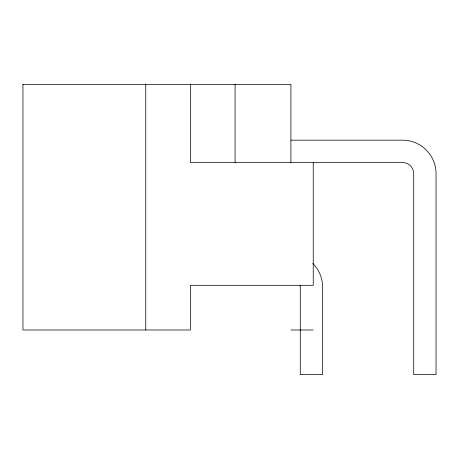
<?xml version="1.0" encoding="UTF-8"?>
<svg xmlns="http://www.w3.org/2000/svg" width="459" height="459" viewBox="0 0 459 459"><rect width="100%" height="100%" fill="white"/><g stroke="black" fill="none" stroke-linecap="round" stroke-linejoin="round"><path stroke-width="0.69" d="M313.239 162.509L313.239 285.326L190.422 285.326L190.422 329.987L22.95 329.987L22.95 84.358L290.908 84.358L290.908 162.509M290.908 140.179L402.554 140.179A33.496 33.496 0 0 1 436.05 173.674L436.05 374.642L413.72 374.642L413.72 173.674A11.165 11.165 0 0 0 402.554 162.509L190.422 162.509L190.422 84.358M290.908 329.987L313.239 329.987M22.95 84.358L23.26 84.668M235.083 84.358L235.083 162.509M145.761 84.358L145.761 329.987M300.1 285.079A11.165 11.165 0 0 1 300.284 287.11L300.284 374.642L322.614 374.642L322.614 287.11A33.496 33.496 0 0 0 312.803 263.426"/></g></svg>
